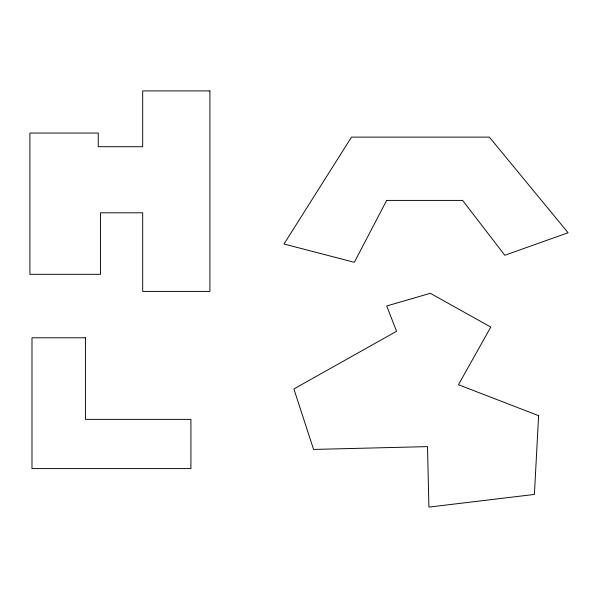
<?xml version="1.0" encoding="UTF-8"?>
<svg xmlns="http://www.w3.org/2000/svg" width="598" height="598" viewBox="0 0 598 598"><rect width="100%" height="100%" fill="white"/><g stroke="black" fill="none" stroke-linecap="round" stroke-linejoin="round"><path stroke-width="0.9" d="M538.611 415.677L534.395 494.441L428.908 507.097L427.503 446.616L313.576 449.434L293.887 388.954L396.556 331.285L386.712 305.974L430.313 293.312L490.794 327.069L458.442 384.731L538.611 415.677M386.667 200.412L354.315 262.298L283.99 244.014L351.504 137.121L489.336 137.121L568.1 232.757L504.809 255.264L462.613 200.412L386.667 200.412M209.898 90.903L142.683 90.903L142.683 146.727L98.251 146.727L98.251 133.055L29.9 133.055L29.9 274.318L100.531 274.318L100.531 212.798L142.683 212.798L142.683 291.413L209.898 291.413L209.898 90.903M85.432 337.795L31.986 337.795L31.986 468.6L190.912 468.6L190.912 419.37L85.432 419.37L85.432 337.795"/></g></svg>
